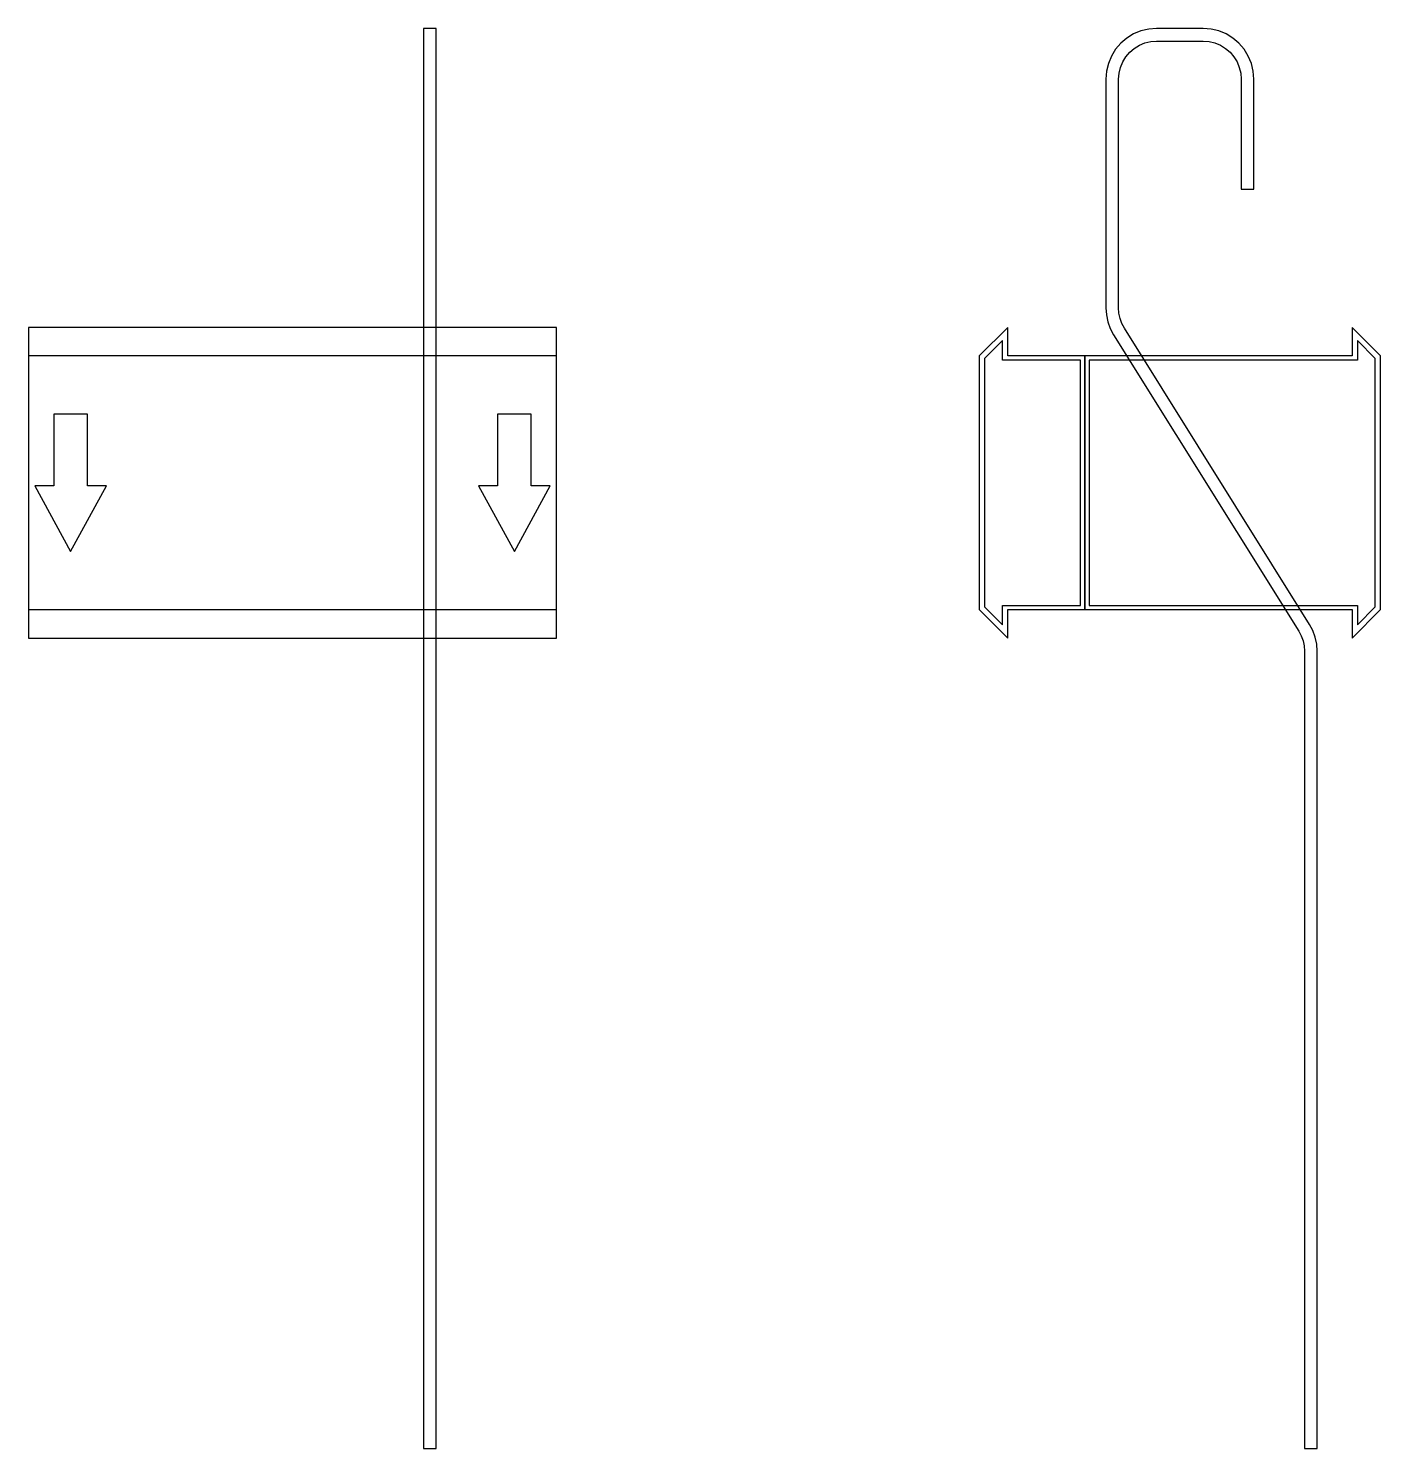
# Model space of a CAD drawing. Extents: x 0 to 640, y -457 to 215.
import ezdxf

# ---------------------------------------------------------------- set-up
doc = ezdxf.new("R2010")
doc.units = 0
doc.layers.add('Halfen', color=7, linetype='CONTINUOUS')

msp = doc.modelspace()

# ---------------------------------------------------------------- linework, layer by layer
at = {"layer": 'Halfen', "color": 7}
for points in [[(193, -456.927), (193, 214.971), (187, 214.971), (187, -456.927)], [(610, -456.927), (610, -79.715), (609.766, -76.375), (609.07, -73.1), (607.925, -69.953), (606.353, -66.997), (518.735, 73.221), (517.556, 75.438), (516.697, 77.798), (516.175, 80.255), (516, 82.76), (516, 190.971), (516.222, 193.787), (516.881, 196.534), (517.962, 199.143), (519.438, 201.551), (521.272, 203.699), (523.42, 205.534), (525.828, 207.009), (528.438, 208.09), (531.184, 208.75), (534, 208.971), (556, 208.971), (558.816, 208.75), (561.562, 208.09), (564.172, 207.009), (566.58, 205.534), (568.728, 203.699), (570.562, 201.551), (572.038, 199.143), (573.119, 196.534), (573.778, 193.787), (574, 190.971), (574, 138.971), (580, 138.971), (580, 190.971), (579.705, 194.726), (578.825, 198.388), (577.384, 201.867), (575.416, 205.078), (572.971, 207.942), (570.107, 210.388), (566.896, 212.355), (563.416, 213.797), (559.754, 214.676), (556, 214.971), (534, 214.971), (530.246, 214.676), (526.584, 213.797), (523.104, 212.355), (519.893, 210.388), (517.029, 207.942), (514.584, 205.078), (512.616, 201.867), (511.175, 198.388), (510.295, 194.726), (510, 190.971), (510, 82.76), (510.234, 79.419), (510.93, 76.144), (512.075, 72.998), (513.647, 70.042), (601.265, -70.177), (602.444, -72.394), (603.303, -74.754), (603.825, -77.21), (604, -79.715), (604, -456.927)], [(0, -73.5), (250, -73.5), (250, 73.5), (0, 73.5)], [(500, -60), (500, 60), (463.5, 60), (463.5, 73.5), (450, 60), (450, -60), (463.5, -73.5), (463.5, -60)], [(498, -58), (498, 58), (461, 58), (461, 67.25), (452.5, 58.75), (452.5, -58.75), (461, -67.25), (461, -58)], [(640, -60), (640, 60), (626.5, 73.5), (626.5, 60), (500, 60), (500, -60), (626.5, -60), (626.5, -73.5)], [(637.5, -58.75), (637.5, 58.75), (629, 67.25), (629, 58), (502, 58), (502, -58), (629, -58), (629, -67.25)], [(0, -60), (250, -60), (250, 60), (0, 60)], [(20, -32.5), (37, -1.5), (28, -1.5), (28, 32.5), (12, 32.5), (12, -1.5), (3, -1.5)], [(230, -32.5), (247, -1.5), (238, -1.5), (238, 32.5), (222, 32.5), (222, -1.5), (213, -1.5)]]:
    msp.add_lwpolyline(points, close=True, dxfattribs=at)

doc.saveas('drawing.dxf')
